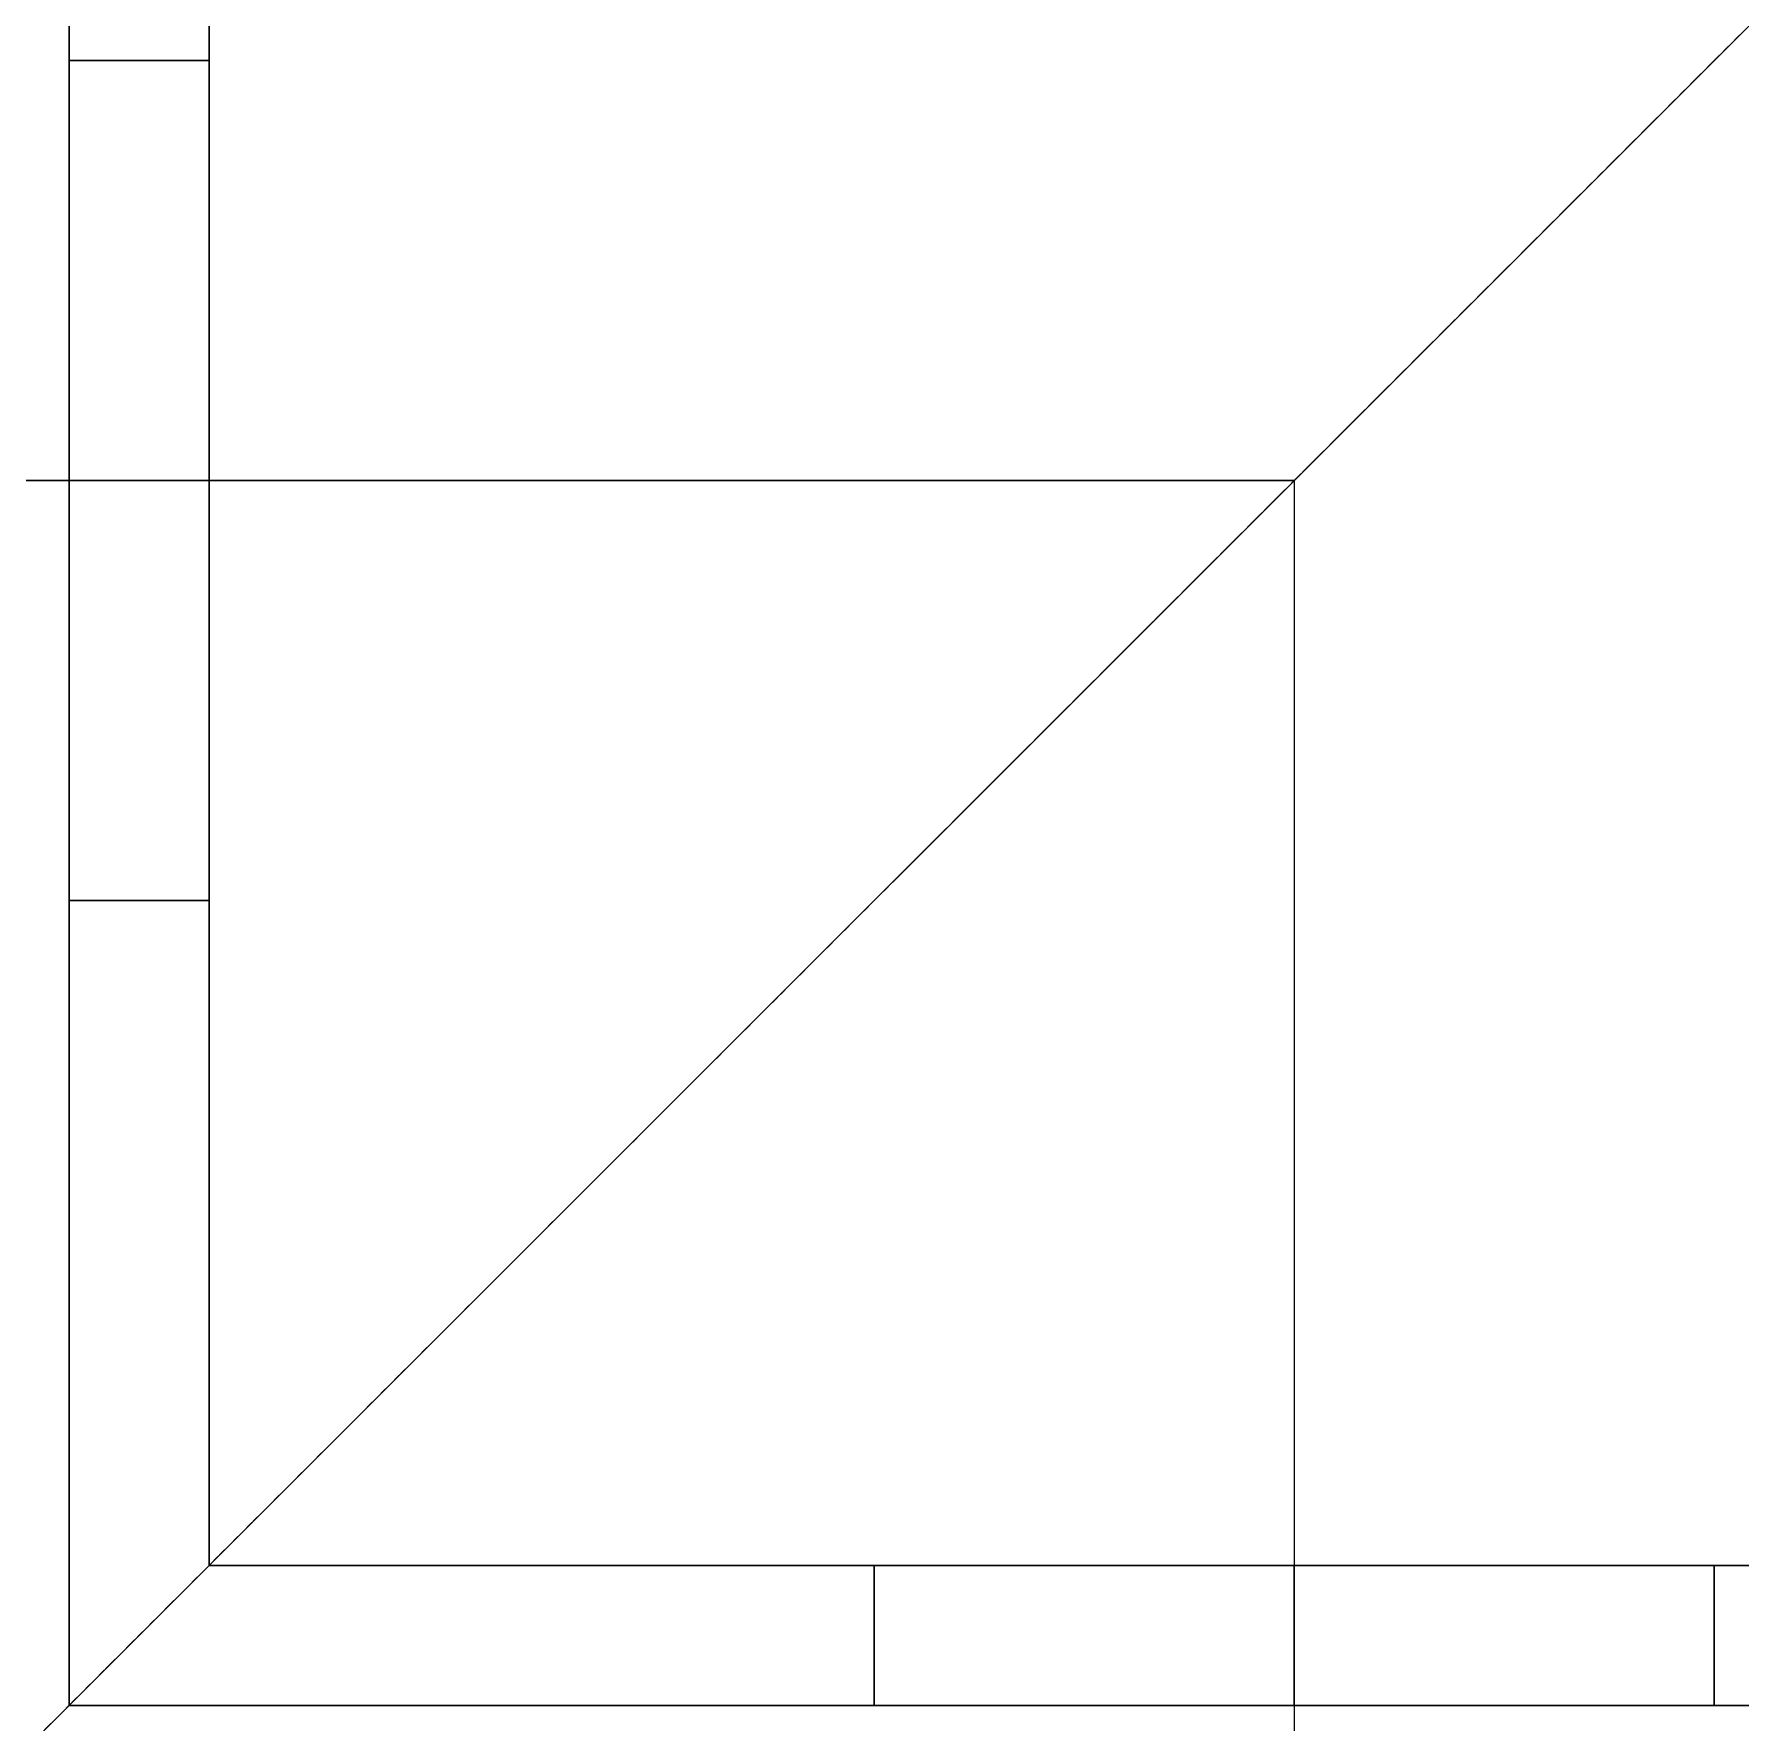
# Model space of a CAD drawing. Header units: millimetres. Extents: x -6529 to 809, y -8611 to 207.
# Drawn here: x 771.03 to 795.41, y -7332.75 to -7308.63 of the extents above; entities that cross this region are included whole.
import ezdxf

# ---------------------------------------------------------------- set-up
doc = ezdxf.new("R2010")
doc.units = ezdxf.units.MM
doc.header["$MEASUREMENT"] = 0
doc.layers.add('staal', color=5, linetype='Continuous', true_color=0x0000ff)

msp = doc.modelspace()

# ---------------------------------------------------------------- linework, layer by layer
at = {"layer": 'staal'}
for p, q in [((809.026, -7295.003, 1952), (769.026, -7335.003, 1952)), ((809.026, -7295.003, 676), (769.026, -7335.003, 676)), ((773.526, -7309.003, 2122.5), (771.526, -7309.003, 2122.5)), ((773.526, -7309.003, 2047.5), (771.526, -7309.003, 2047.5)), ((773.526, -7309.003, 1821.5), (771.526, -7309.003, 1821.5)), ((773.526, -7309.003, 1896.5), (771.526, -7309.003, 1896.5)), ((771.526, -7309.003, 170.5), (773.526, -7309.003, 170.5)), ((771.526, -7309.003, 95.5), (773.526, -7309.003, 95.5)), ((773.526, -7309.003, 545.5), (771.526, -7309.003, 545.5)), ((773.526, -7309.003, 620.5), (771.526, -7309.003, 620.5)), ((773.526, -7309.003, 846.5), (771.526, -7309.003, 846.5)), ((773.526, -7309.003, 771.5), (771.526, -7309.003, 771.5)), ((773.526, -7315.003, 1992), (771.526, -7315.003, 1992)), ((773.526, -7315.003, 2160), (771.526, -7315.003, 2160)), ((773.526, -7315.003, 2128.5), (771.526, -7315.003, 2128.5)), ((773.526, -7315.003, 2116.5), (771.526, -7315.003, 2116.5)), ((773.526, -7315.003, 2053.5), (771.526, -7315.003, 2053.5)), ((773.526, -7315.003, 2041.5), (771.526, -7315.003, 2041.5)), ((773.526, -7315.003, 1952), (771.526, -7315.003, 1952)), ((773.526, -7315.003, 1784), (771.526, -7315.003, 1784)), ((773.526, -7315.003, 1815.5), (771.526, -7315.003, 1815.5)), ((773.526, -7315.003, 1827.5), (771.526, -7315.003, 1827.5)), ((773.526, -7315.003, 1890.5), (771.526, -7315.003, 1890.5)), ((773.526, -7315.003, 1902.5), (771.526, -7315.003, 1902.5)), ((771.526, -7315.003, 40), (773.526, -7315.003, 40)), ((771.526, -7315.003, 208), (773.526, -7315.003, 208)), ((771.526, -7315.003, 176.5), (773.526, -7315.003, 176.5)), ((771.526, -7315.003, 164.5), (773.526, -7315.003, 164.5)), ((771.526, -7315.003, 101.5), (773.526, -7315.003, 101.5)), ((771.526, -7315.003, 89.5), (773.526, -7315.003, 89.5)), ((773.526, -7315.003, 676), (771.526, -7315.003, 676)), ((773.526, -7315.003, 508), (771.526, -7315.003, 508)), ((773.526, -7315.003, 539.5), (771.526, -7315.003, 539.5)), ((773.526, -7315.003, 551.5), (771.526, -7315.003, 551.5)), ((773.526, -7315.003, 614.5), (771.526, -7315.003, 614.5)), ((773.526, -7315.003, 626.5), (771.526, -7315.003, 626.5)), ((773.526, -7315.003, 716), (771.526, -7315.003, 716)), ((773.526, -7315.003, 884), (771.526, -7315.003, 884)), ((773.526, -7315.003, 852.5), (771.526, -7315.003, 852.5)), ((773.526, -7315.003, 840.5), (771.526, -7315.003, 840.5)), ((773.526, -7315.003, 777.5), (771.526, -7315.003, 777.5)), ((773.526, -7315.003, 765.5), (771.526, -7315.003, 765.5)), ((773.526, -7321.003, 2122.5), (771.526, -7321.003, 2122.5)), ((773.526, -7321.003, 2047.5), (771.526, -7321.003, 2047.5)), ((773.526, -7321.003, 1821.5), (771.526, -7321.003, 1821.5)), ((773.526, -7321.003, 1896.5), (771.526, -7321.003, 1896.5)), ((771.526, -7321.003, 170.5), (773.526, -7321.003, 170.5)), ((771.526, -7321.003, 95.5), (773.526, -7321.003, 95.5)), ((773.526, -7321.003, 545.5), (771.526, -7321.003, 545.5)), ((773.526, -7321.003, 620.5), (771.526, -7321.003, 620.5)), ((773.526, -7321.003, 846.5), (771.526, -7321.003, 846.5)), ((773.526, -7321.003, 771.5), (771.526, -7321.003, 771.5)), ((783.026, -7330.503, 2047.5), (783.026, -7332.503, 2047.5)), ((783.026, -7330.503, 2122.5), (783.026, -7332.503, 2122.5)), ((783.026, -7330.503, 1896.5), (783.026, -7332.503, 1896.5)), ((783.026, -7330.503, 1821.5), (783.026, -7332.503, 1821.5)), ((783.026, -7332.503, 170.5), (783.026, -7330.503, 170.5)), ((783.026, -7332.503, 95.5), (783.026, -7330.503, 95.5)), ((783.026, -7330.503, 620.5), (783.026, -7332.503, 620.5)), ((783.026, -7330.503, 545.5), (783.026, -7332.503, 545.5)), ((783.026, -7330.503, 771.5), (783.026, -7332.503, 771.5)), ((783.026, -7330.503, 846.5), (783.026, -7332.503, 846.5)), ((789.026, -7332.503, 1992), (789.026, -7330.503, 1992)), ((789.026, -7332.503, 2160), (789.026, -7330.503, 2160)), ((789.026, -7330.503, 2053.5), (789.026, -7332.503, 2053.5)), ((789.026, -7330.503, 2041.5), (789.026, -7332.503, 2041.5)), ((789.026, -7330.503, 2128.5), (789.026, -7332.503, 2128.5)), ((789.026, -7330.503, 2116.5), (789.026, -7332.503, 2116.5)), ((789.026, -7332.503, 1952), (789.026, -7330.503, 1952)), ((789.026, -7332.503, 1784), (789.026, -7330.503, 1784)), ((789.026, -7330.503, 1890.5), (789.026, -7332.503, 1890.5)), ((789.026, -7330.503, 1902.5), (789.026, -7332.503, 1902.5)), ((789.026, -7330.503, 1815.5), (789.026, -7332.503, 1815.5)), ((789.026, -7330.503, 1827.5), (789.026, -7332.503, 1827.5)), ((789.026, -7332.503, 40), (789.026, -7330.503, 40)), ((789.026, -7332.503, 208), (789.026, -7330.503, 208)), ((789.026, -7332.503, 164.5), (789.026, -7330.503, 164.5)), ((789.026, -7332.503, 176.5), (789.026, -7330.503, 176.5)), ((789.026, -7332.503, 89.5), (789.026, -7330.503, 89.5)), ((789.026, -7332.503, 101.5), (789.026, -7330.503, 101.5)), ((789.026, -7332.503, 676), (789.026, -7330.503, 676)), ((789.026, -7332.503, 508), (789.026, -7330.503, 508)), ((789.026, -7330.503, 614.5), (789.026, -7332.503, 614.5)), ((789.026, -7330.503, 626.5), (789.026, -7332.503, 626.5)), ((789.026, -7330.503, 539.5), (789.026, -7332.503, 539.5)), ((789.026, -7330.503, 551.5), (789.026, -7332.503, 551.5)), ((789.026, -7332.503, 716), (789.026, -7330.503, 716)), ((789.026, -7332.503, 884), (789.026, -7330.503, 884)), ((789.026, -7330.503, 777.5), (789.026, -7332.503, 777.5)), ((789.026, -7330.503, 765.5), (789.026, -7332.503, 765.5)), ((789.026, -7330.503, 852.5), (789.026, -7332.503, 852.5)), ((789.026, -7330.503, 840.5), (789.026, -7332.503, 840.5)), ((795.026, -7330.503, 2047.5), (795.026, -7332.503, 2047.5)), ((795.026, -7330.503, 2122.5), (795.026, -7332.503, 2122.5)), ((795.026, -7330.503, 1896.5), (795.026, -7332.503, 1896.5)), ((795.026, -7330.503, 1821.5), (795.026, -7332.503, 1821.5)), ((795.026, -7332.503, 170.5), (795.026, -7330.503, 170.5)), ((795.026, -7332.503, 95.5), (795.026, -7330.503, 95.5)), ((795.026, -7330.503, 620.5), (795.026, -7332.503, 620.5)), ((795.026, -7330.503, 545.5), (795.026, -7332.503, 545.5)), ((795.026, -7330.503, 771.5), (795.026, -7332.503, 771.5)), ((795.026, -7330.503, 846.5), (795.026, -7332.503, 846.5))]:
    msp.add_line(p, q, dxfattribs=at)
for points in [[(809.026, -7295.003, 1952), (789.026, -7315.003, 1952), (769.026, -7335.003, 1952)], [(769.026, -7335.003, 1992), (789.026, -7315.003, 1992), (809.026, -7295.003, 1992)], [(809.026, -7295.003, 1992), (789.026, -7315.003, 1992), (769.026, -7335.003, 1992)], [(809.026, -7295.003), (789.026, -7315.003), (769.026, -7335.003)], [(769.026, -7335.003, 40), (789.026, -7315.003, 40), (809.026, -7295.003, 40)], [(809.026, -7295.003), (789.026, -7315.003), (769.026, -7335.003)], [(769.026, -7335.003, 40), (789.026, -7315.003, 40), (809.026, -7295.003, 40)], [(809.026, -7295.003, 716), (789.026, -7315.003, 716), (769.026, -7335.003, 716)], [(809.026, -7295.003, 676), (789.026, -7315.003, 676), (769.026, -7335.003, 676)], [(769.026, -7335.003, 716), (789.026, -7315.003, 716), (809.026, -7295.003, 716)], [(807.026, -7297.003, 1990), (789.026, -7315.003, 1990), (771.026, -7333.003, 1990)], [(771.026, -7333.003, 1954), (789.026, -7315.003, 1954), (807.026, -7297.003, 1954)], [(771.026, -7333.003, 1990), (789.026, -7315.003, 1990), (807.026, -7297.003, 1990)], [(807.026, -7297.003, 1954), (789.026, -7315.003, 1954), (771.026, -7333.003, 1954)], [(807.026, -7297.003, 38), (789.026, -7315.003, 38), (771.026, -7333.003, 38)], [(771.026, -7333.003, 2), (789.026, -7315.003, 2), (807.026, -7297.003, 2)], [(807.026, -7297.003, 38), (789.026, -7315.003, 38), (771.026, -7333.003, 38)], [(771.026, -7333.003, 2), (789.026, -7315.003, 2), (807.026, -7297.003, 2)], [(771.026, -7333.003, 714), (789.026, -7315.003, 714), (807.026, -7297.003, 714)], [(807.026, -7297.003, 678), (789.026, -7315.003, 678), (771.026, -7333.003, 678)], [(807.026, -7297.003, 714), (789.026, -7315.003, 714), (771.026, -7333.003, 714)], [(771.026, -7333.003, 678), (789.026, -7315.003, 678), (807.026, -7297.003, 678)], [(771.526, -7332.503, 1992), (771.526, -7315.003, 1992), (771.526, -7297.503, 1992)], [(771.526, -7332.503, 2160), (771.526, -7315.003, 2160), (771.526, -7297.503, 2160)], [(771.526, -7332.503, 2076), (771.526, -7315.003, 2076), (771.526, -7297.503, 2076)], [(771.526, -7332.503, 1952), (771.526, -7315.003, 1952), (771.526, -7297.503, 1952)], [(771.526, -7332.503, 1784), (771.526, -7315.003, 1784), (771.526, -7297.503, 1784)], [(771.526, -7332.503, 1868), (771.526, -7315.003, 1868), (771.526, -7297.503, 1868)], [(771.526, -7297.503, 40), (771.526, -7315.003, 40), (771.526, -7332.503, 40)], [(771.526, -7297.503, 208), (771.526, -7315.003, 208), (771.526, -7332.503, 208)], [(771.526, -7297.503, 124), (771.526, -7315.003, 124), (771.526, -7332.503, 124)], [(771.526, -7332.503, 676), (771.526, -7315.003, 676), (771.526, -7297.503, 676)], [(771.526, -7332.503, 508), (771.526, -7315.003, 508), (771.526, -7297.503, 508)], [(771.526, -7332.503, 592), (771.526, -7315.003, 592), (771.526, -7297.503, 592)], [(771.526, -7332.503, 716), (771.526, -7315.003, 716), (771.526, -7297.503, 716)], [(771.526, -7332.503, 884), (771.526, -7315.003, 884), (771.526, -7297.503, 884)], [(771.526, -7332.503, 800), (771.526, -7315.003, 800), (771.526, -7297.503, 800)], [(773.526, -7299.503, 1992), (773.526, -7315.003, 1992), (773.526, -7330.503, 1992)], [(773.526, -7299.503, 2160), (773.526, -7315.003, 2160), (773.526, -7330.503, 2160)], [(773.526, -7299.503, 2076), (773.526, -7315.003, 2076), (773.526, -7330.503, 2076)], [(773.526, -7299.503, 1952), (773.526, -7315.003, 1952), (773.526, -7330.503, 1952)], [(773.526, -7299.503, 1784), (773.526, -7315.003, 1784), (773.526, -7330.503, 1784)], [(773.526, -7299.503, 1868), (773.526, -7315.003, 1868), (773.526, -7330.503, 1868)], [(773.526, -7330.503, 40), (773.526, -7315.003, 40), (773.526, -7299.503, 40)], [(773.526, -7330.503, 208), (773.526, -7315.003, 208), (773.526, -7299.503, 208)], [(773.526, -7330.503, 124), (773.526, -7315.003, 124), (773.526, -7299.503, 124)], [(773.526, -7299.503, 676), (773.526, -7315.003, 676), (773.526, -7330.503, 676)], [(773.526, -7299.503, 508), (773.526, -7315.003, 508), (773.526, -7330.503, 508)], [(773.526, -7299.503, 592), (773.526, -7315.003, 592), (773.526, -7330.503, 592)], [(773.526, -7299.503, 716), (773.526, -7315.003, 716), (773.526, -7330.503, 716)], [(773.526, -7299.503, 884), (773.526, -7315.003, 884), (773.526, -7330.503, 884)], [(773.526, -7299.503, 800), (773.526, -7315.003, 800), (773.526, -7330.503, 800)], [(789.178, -7314.85, 1992), (789.178, -7314.85, 1991), (789.178, -7314.85, 1990)], [(789.178, -7314.85, 1954), (789.178, -7314.85, 1953), (789.178, -7314.85, 1952)], [(789.178, -7314.85, 716), (789.178, -7314.85, 715), (789.178, -7314.85, 714)], [(789.178, -7314.85, 678), (789.178, -7314.85, 677), (789.178, -7314.85, 676)], [(718.526, -7315.003, 1992), (753.776, -7315.003, 1992), (789.026, -7315.003, 1992)], [(718.526, -7315.003, 1990), (753.776, -7315.003, 1990), (789.026, -7315.003, 1990)], [(718.526, -7315.003, 1954), (753.776, -7315.003, 1954), (789.026, -7315.003, 1954)], [(718.526, -7315.003, 1952), (753.776, -7315.003, 1952), (789.026, -7315.003, 1952)], [(789.026, -7315.003, 40), (753.776, -7315.003, 40), (718.526, -7315.003, 40)], [(789.026, -7315.003, 38), (753.776, -7315.003, 38), (718.526, -7315.003, 38)], [(789.026, -7315.003, 2), (753.776, -7315.003, 2), (718.526, -7315.003, 2)], [(789.026, -7315.003), (753.776, -7315.003), (718.526, -7315.003)], [(718.526, -7315.003, 716), (753.776, -7315.003, 716), (789.026, -7315.003, 716)], [(718.526, -7315.003, 714), (753.776, -7315.003, 714), (789.026, -7315.003, 714)], [(718.526, -7315.003, 678), (753.776, -7315.003, 678), (789.026, -7315.003, 678)], [(718.526, -7315.003, 676), (753.776, -7315.003, 676), (789.026, -7315.003, 676)], [(771.526, -7315.003, 1992), (771.526, -7315.003, 2016.75), (771.526, -7315.003, 2041.5)], [(771.526, -7315.003, 2053.5), (771.526, -7315.003, 2085), (771.526, -7315.003, 2116.5)], [(771.526, -7315.003, 2128.5), (771.526, -7315.003, 2144.25), (771.526, -7315.003, 2160)], [(771.526, -7315.003, 1952), (771.526, -7315.003, 1927.25), (771.526, -7315.003, 1902.5)], [(771.526, -7315.003, 1890.5), (771.526, -7315.003, 1859), (771.526, -7315.003, 1827.5)], [(771.526, -7315.003, 1815.5), (771.526, -7315.003, 1799.75), (771.526, -7315.003, 1784)], [(771.526, -7315.003, 40), (771.526, -7315.003, 64.75), (771.526, -7315.003, 89.5)], [(771.526, -7315.003, 101.5), (771.526, -7315.003, 133), (771.526, -7315.003, 164.5)], [(771.526, -7315.003, 176.5), (771.526, -7315.003, 192.25), (771.526, -7315.003, 208)], [(771.526, -7315.003, 676), (771.526, -7315.003, 651.25), (771.526, -7315.003, 626.5)], [(771.526, -7315.003, 614.5), (771.526, -7315.003, 583), (771.526, -7315.003, 551.5)], [(771.526, -7315.003, 539.5), (771.526, -7315.003, 523.75), (771.526, -7315.003, 508)], [(771.526, -7315.003, 716), (771.526, -7315.003, 740.75), (771.526, -7315.003, 765.5)], [(771.526, -7315.003, 777.5), (771.526, -7315.003, 809), (771.526, -7315.003, 840.5)], [(771.526, -7315.003, 852.5), (771.526, -7315.003, 868.25), (771.526, -7315.003, 884)], [(773.526, -7315.003, 1992), (773.526, -7315.003, 2016.75), (773.526, -7315.003, 2041.5)], [(773.526, -7315.003, 2053.5), (773.526, -7315.003, 2085), (773.526, -7315.003, 2116.5)], [(773.526, -7315.003, 2128.5), (773.526, -7315.003, 2144.25), (773.526, -7315.003, 2160)], [(773.526, -7315.003, 1952), (773.526, -7315.003, 1927.25), (773.526, -7315.003, 1902.5)], [(773.526, -7315.003, 1890.5), (773.526, -7315.003, 1859), (773.526, -7315.003, 1827.5)], [(773.526, -7315.003, 1815.5), (773.526, -7315.003, 1799.75), (773.526, -7315.003, 1784)], [(773.526, -7315.003, 40), (773.526, -7315.003, 64.75), (773.526, -7315.003, 89.5)], [(773.526, -7315.003, 101.5), (773.526, -7315.003, 133), (773.526, -7315.003, 164.5)], [(773.526, -7315.003, 176.5), (773.526, -7315.003, 192.25), (773.526, -7315.003, 208)], [(773.526, -7315.003, 676), (773.526, -7315.003, 651.25), (773.526, -7315.003, 626.5)], [(773.526, -7315.003, 614.5), (773.526, -7315.003, 583), (773.526, -7315.003, 551.5)], [(773.526, -7315.003, 539.5), (773.526, -7315.003, 523.75), (773.526, -7315.003, 508)], [(773.526, -7315.003, 716), (773.526, -7315.003, 740.75), (773.526, -7315.003, 765.5)], [(773.526, -7315.003, 777.5), (773.526, -7315.003, 809), (773.526, -7315.003, 840.5)], [(773.526, -7315.003, 852.5), (773.526, -7315.003, 868.25), (773.526, -7315.003, 884)], [(789.026, -7315.003, 1992), (789.026, -7349.753, 1992), (789.026, -7384.503, 1992)], [(789.026, -7315.003, 1990), (789.026, -7349.753, 1990), (789.026, -7384.503, 1990)], [(789.026, -7315.003, 1954), (789.026, -7349.753, 1954), (789.026, -7384.503, 1954)], [(789.026, -7315.003, 1952), (789.026, -7349.753, 1952), (789.026, -7384.503, 1952)], [(789.026, -7315.003, 1952), (789.026, -7315.003, 1953), (789.026, -7315.003, 1954)], [(789.026, -7315.003, 1990), (789.026, -7315.003, 1991), (789.026, -7315.003, 1992)], [(789.026, -7315.003, 40), (789.026, -7350.253, 40), (789.026, -7385.503, 40)], [(789.026, -7315.003, 38), (789.026, -7350.253, 38), (789.026, -7385.503, 38)], [(789.026, -7315.003, 2), (789.026, -7350.253, 2), (789.026, -7385.503, 2)], [(789.026, -7315.003), (789.026, -7350.253), (789.026, -7385.503)], [(789.026, -7315.003), (789.026, -7315.003, 1), (789.026, -7315.003, 2)], [(789.026, -7315.003, 38), (789.026, -7315.003, 39), (789.026, -7315.003, 40)], [(789.026, -7315.003), (789.026, -7315.003, 1), (789.026, -7315.003, 2)], [(789.026, -7315.003, 38), (789.026, -7315.003, 39), (789.026, -7315.003, 40)], [(789.026, -7315.003, 716), (789.026, -7349.753, 716), (789.026, -7384.503, 716)], [(789.026, -7315.003, 714), (789.026, -7349.753, 714), (789.026, -7384.503, 714)], [(789.026, -7315.003, 678), (789.026, -7349.753, 678), (789.026, -7384.503, 678)], [(789.026, -7315.003, 676), (789.026, -7349.753, 676), (789.026, -7384.503, 676)], [(789.026, -7315.003, 676), (789.026, -7315.003, 677), (789.026, -7315.003, 678)], [(789.026, -7315.003, 714), (789.026, -7315.003, 715), (789.026, -7315.003, 716)], [(773.526, -7330.503, 1992), (773.526, -7330.503, 2076), (773.526, -7330.503, 2160)], [(773.526, -7330.503, 1992), (789.026, -7330.503, 1992), (804.526, -7330.503, 1992)], [(773.526, -7330.503, 2160), (789.026, -7330.503, 2160), (804.526, -7330.503, 2160)], [(773.526, -7330.503, 2076), (789.026, -7330.503, 2076), (804.526, -7330.503, 2076)], [(773.526, -7330.503, 1952), (773.526, -7330.503, 1868), (773.526, -7330.503, 1784)], [(773.526, -7330.503, 1952), (789.026, -7330.503, 1952), (804.526, -7330.503, 1952)], [(773.526, -7330.503, 1784), (789.026, -7330.503, 1784), (804.526, -7330.503, 1784)], [(773.526, -7330.503, 1868), (789.026, -7330.503, 1868), (804.526, -7330.503, 1868)], [(773.526, -7330.503, 40), (773.526, -7330.503, 124), (773.526, -7330.503, 208)], [(804.526, -7330.503, 40), (789.026, -7330.503, 40), (773.526, -7330.503, 40)], [(804.526, -7330.503, 208), (789.026, -7330.503, 208), (773.526, -7330.503, 208)], [(804.526, -7330.503, 124), (789.026, -7330.503, 124), (773.526, -7330.503, 124)], [(773.526, -7330.503, 676), (773.526, -7330.503, 592), (773.526, -7330.503, 508)], [(773.526, -7330.503, 676), (789.026, -7330.503, 676), (804.526, -7330.503, 676)], [(773.526, -7330.503, 508), (789.026, -7330.503, 508), (804.526, -7330.503, 508)], [(773.526, -7330.503, 592), (789.026, -7330.503, 592), (804.526, -7330.503, 592)], [(773.526, -7330.503, 716), (773.526, -7330.503, 800), (773.526, -7330.503, 884)], [(773.526, -7330.503, 716), (789.026, -7330.503, 716), (804.526, -7330.503, 716)], [(773.526, -7330.503, 884), (789.026, -7330.503, 884), (804.526, -7330.503, 884)], [(773.526, -7330.503, 800), (789.026, -7330.503, 800), (804.526, -7330.503, 800)], [(789.026, -7330.503, 1992), (789.026, -7330.503, 2016.75), (789.026, -7330.503, 2041.5)], [(789.026, -7330.503, 2053.5), (789.026, -7330.503, 2085), (789.026, -7330.503, 2116.5)], [(789.026, -7330.503, 2128.5), (789.026, -7330.503, 2144.25), (789.026, -7330.503, 2160)], [(789.026, -7330.503, 1952), (789.026, -7330.503, 1927.25), (789.026, -7330.503, 1902.5)], [(789.026, -7330.503, 1890.5), (789.026, -7330.503, 1859), (789.026, -7330.503, 1827.5)], [(789.026, -7330.503, 1815.5), (789.026, -7330.503, 1799.75), (789.026, -7330.503, 1784)], [(789.026, -7330.503, 40), (789.026, -7330.503, 64.75), (789.026, -7330.503, 89.5)], [(789.026, -7330.503, 101.5), (789.026, -7330.503, 133), (789.026, -7330.503, 164.5)], [(789.026, -7330.503, 176.5), (789.026, -7330.503, 192.25), (789.026, -7330.503, 208)], [(789.026, -7330.503, 676), (789.026, -7330.503, 651.25), (789.026, -7330.503, 626.5)], [(789.026, -7330.503, 614.5), (789.026, -7330.503, 583), (789.026, -7330.503, 551.5)], [(789.026, -7330.503, 539.5), (789.026, -7330.503, 523.75), (789.026, -7330.503, 508)], [(789.026, -7330.503, 716), (789.026, -7330.503, 740.75), (789.026, -7330.503, 765.5)], [(789.026, -7330.503, 777.5), (789.026, -7330.503, 809), (789.026, -7330.503, 840.5)], [(789.026, -7330.503, 852.5), (789.026, -7330.503, 868.25), (789.026, -7330.503, 884)], [(806.526, -7332.503, 1992), (789.026, -7332.503, 1992), (771.526, -7332.503, 1992)], [(771.526, -7332.503, 1992), (771.526, -7332.503, 2076), (771.526, -7332.503, 2160)], [(806.526, -7332.503, 2160), (789.026, -7332.503, 2160), (771.526, -7332.503, 2160)], [(806.526, -7332.503, 2076), (789.026, -7332.503, 2076), (771.526, -7332.503, 2076)], [(806.526, -7332.503, 1952), (789.026, -7332.503, 1952), (771.526, -7332.503, 1952)], [(771.526, -7332.503, 1952), (771.526, -7332.503, 1868), (771.526, -7332.503, 1784)], [(806.526, -7332.503, 1784), (789.026, -7332.503, 1784), (771.526, -7332.503, 1784)], [(806.526, -7332.503, 1868), (789.026, -7332.503, 1868), (771.526, -7332.503, 1868)], [(771.526, -7332.503, 40), (789.026, -7332.503, 40), (806.526, -7332.503, 40)], [(771.526, -7332.503, 208), (789.026, -7332.503, 208), (806.526, -7332.503, 208)], [(771.526, -7332.503, 40), (771.526, -7332.503, 124), (771.526, -7332.503, 208)], [(771.526, -7332.503, 124), (789.026, -7332.503, 124), (806.526, -7332.503, 124)], [(806.526, -7332.503, 676), (789.026, -7332.503, 676), (771.526, -7332.503, 676)], [(771.526, -7332.503, 676), (771.526, -7332.503, 592), (771.526, -7332.503, 508)], [(806.526, -7332.503, 508), (789.026, -7332.503, 508), (771.526, -7332.503, 508)], [(806.526, -7332.503, 592), (789.026, -7332.503, 592), (771.526, -7332.503, 592)], [(806.526, -7332.503, 716), (789.026, -7332.503, 716), (771.526, -7332.503, 716)], [(771.526, -7332.503, 716), (771.526, -7332.503, 800), (771.526, -7332.503, 884)], [(806.526, -7332.503, 884), (789.026, -7332.503, 884), (771.526, -7332.503, 884)], [(806.526, -7332.503, 800), (789.026, -7332.503, 800), (771.526, -7332.503, 800)], [(789.026, -7332.503, 1992), (789.026, -7332.503, 2016.75), (789.026, -7332.503, 2041.5)], [(789.026, -7332.503, 2053.5), (789.026, -7332.503, 2085), (789.026, -7332.503, 2116.5)], [(789.026, -7332.503, 2128.5), (789.026, -7332.503, 2144.25), (789.026, -7332.503, 2160)], [(789.026, -7332.503, 1952), (789.026, -7332.503, 1927.25), (789.026, -7332.503, 1902.5)], [(789.026, -7332.503, 1890.5), (789.026, -7332.503, 1859), (789.026, -7332.503, 1827.5)], [(789.026, -7332.503, 1815.5), (789.026, -7332.503, 1799.75), (789.026, -7332.503, 1784)], [(789.026, -7332.503, 40), (789.026, -7332.503, 64.75), (789.026, -7332.503, 89.5)], [(789.026, -7332.503, 101.5), (789.026, -7332.503, 133), (789.026, -7332.503, 164.5)], [(789.026, -7332.503, 176.5), (789.026, -7332.503, 192.25), (789.026, -7332.503, 208)], [(789.026, -7332.503, 676), (789.026, -7332.503, 651.25), (789.026, -7332.503, 626.5)], [(789.026, -7332.503, 614.5), (789.026, -7332.503, 583), (789.026, -7332.503, 551.5)], [(789.026, -7332.503, 539.5), (789.026, -7332.503, 523.75), (789.026, -7332.503, 508)], [(789.026, -7332.503, 716), (789.026, -7332.503, 740.75), (789.026, -7332.503, 765.5)], [(789.026, -7332.503, 777.5), (789.026, -7332.503, 809), (789.026, -7332.503, 840.5)], [(789.026, -7332.503, 852.5), (789.026, -7332.503, 868.25), (789.026, -7332.503, 884)]]:
    msp.add_open_spline(points, degree=2, dxfattribs=at)
for points, weights, knots in [([(771.526, -7309.003, 2122.5), (771.526, -7309.003, 2116.5), (771.526, -7315.003, 2116.5), (771.526, -7321.003, 2116.5), (771.526, -7321.003, 2122.5), (771.526, -7321.003, 2128.5), (771.526, -7315.003, 2128.5), (771.526, -7309.003, 2128.5), (771.526, -7309.003, 2122.5)], [1, 0.707106781187, 1, 0.707106781187, 1, 0.707106781187, 1, 0.707106781187, 1], [-31.415927, -31.415927, -31.415927, -23.561945, -23.561945, -15.707963, -15.707963, -7.853982, -7.853982, 0, 0, 0]), ([(771.526, -7309.003, 2047.5), (771.526, -7309.003, 2041.5), (771.526, -7315.003, 2041.5), (771.526, -7321.003, 2041.5), (771.526, -7321.003, 2047.5), (771.526, -7321.003, 2053.5), (771.526, -7315.003, 2053.5), (771.526, -7309.003, 2053.5), (771.526, -7309.003, 2047.5)], [1, 0.707106781187, 1, 0.707106781187, 1, 0.707106781187, 1, 0.707106781187, 1], [-31.415927, -31.415927, -31.415927, -23.561945, -23.561945, -15.707963, -15.707963, -7.853982, -7.853982, 0, 0, 0]), ([(771.526, -7309.003, 1821.5), (771.526, -7309.003, 1827.5), (771.526, -7315.003, 1827.5), (771.526, -7321.003, 1827.5), (771.526, -7321.003, 1821.5), (771.526, -7321.003, 1815.5), (771.526, -7315.003, 1815.5), (771.526, -7309.003, 1815.5), (771.526, -7309.003, 1821.5)], [1, 0.707106781187, 1, 0.707106781187, 1, 0.707106781187, 1, 0.707106781187, 1], [-31.415927, -31.415927, -31.415927, -23.561945, -23.561945, -15.707963, -15.707963, -7.853982, -7.853982, 0, 0, 0]), ([(771.526, -7309.003, 1896.5), (771.526, -7309.003, 1902.5), (771.526, -7315.003, 1902.5), (771.526, -7321.003, 1902.5), (771.526, -7321.003, 1896.5), (771.526, -7321.003, 1890.5), (771.526, -7315.003, 1890.5), (771.526, -7309.003, 1890.5), (771.526, -7309.003, 1896.5)], [1, 0.707106781187, 1, 0.707106781187, 1, 0.707106781187, 1, 0.707106781187, 1], [-31.415927, -31.415927, -31.415927, -23.561945, -23.561945, -15.707963, -15.707963, -7.853982, -7.853982, 0, 0, 0]), ([(771.526, -7309.003, 170.5), (771.526, -7309.003, 176.5), (771.526, -7315.003, 176.5), (771.526, -7321.003, 176.5), (771.526, -7321.003, 170.5), (771.526, -7321.003, 164.5), (771.526, -7315.003, 164.5), (771.526, -7309.003, 164.5), (771.526, -7309.003, 170.5)], [1, 0.707106781187, 1, 0.707106781187, 1, 0.707106781187, 1, 0.707106851018, 0.999999860338], [0, 0, 0, 7.853982, 7.853982, 15.707964, 15.707964, 23.561946, 23.561946, 31.415927, 31.415927, 31.415927]), ([(771.526, -7309.003, 95.5), (771.526, -7309.003, 101.5), (771.526, -7315.003, 101.5), (771.526, -7321.003, 101.5), (771.526, -7321.003, 95.5), (771.526, -7321.003, 89.5), (771.526, -7315.003, 89.5), (771.526, -7309.003, 89.5), (771.526, -7309.003, 95.5)], [1, 0.707106781187, 1, 0.707106781187, 1, 0.707106781187, 1, 0.707106781187, 1], [0, 0, 0, 7.853982, 7.853982, 15.707963, 15.707963, 23.561945, 23.561945, 31.415927, 31.415927, 31.415927]), ([(771.526, -7309.003, 545.5), (771.526, -7309.003, 551.5), (771.526, -7315.003, 551.5), (771.526, -7321.003, 551.5), (771.526, -7321.003, 545.5), (771.526, -7321.003, 539.5), (771.526, -7315.003, 539.5), (771.526, -7309.003, 539.5), (771.526, -7309.003, 545.5)], [1, 0.707106781187, 1, 0.707106781187, 1, 0.707106781187, 1, 0.707106781187, 1], [-31.415927, -31.415927, -31.415927, -23.561945, -23.561945, -15.707963, -15.707963, -7.853982, -7.853982, 0, 0, 0]), ([(771.526, -7309.003, 620.5), (771.526, -7309.003, 626.5), (771.526, -7315.003, 626.5), (771.526, -7321.003, 626.5), (771.526, -7321.003, 620.5), (771.526, -7321.003, 614.5), (771.526, -7315.003, 614.5), (771.526, -7309.003, 614.5), (771.526, -7309.003, 620.5)], [1, 0.707106781187, 1, 0.707106781187, 1, 0.707106781187, 1, 0.707106781187, 1], [-31.415927, -31.415927, -31.415927, -23.561945, -23.561945, -15.707963, -15.707963, -7.853982, -7.853982, 0, 0, 0]), ([(771.526, -7309.003, 846.5), (771.526, -7309.003, 840.5), (771.526, -7315.003, 840.5), (771.526, -7321.003, 840.5), (771.526, -7321.003, 846.5), (771.526, -7321.003, 852.5), (771.526, -7315.003, 852.5), (771.526, -7309.003, 852.5), (771.526, -7309.003, 846.5)], [1, 0.707106781187, 1, 0.707106781187, 1, 0.707106781187, 1, 0.707106781187, 1], [-31.415927, -31.415927, -31.415927, -23.561945, -23.561945, -15.707963, -15.707963, -7.853982, -7.853982, 0, 0, 0]), ([(771.526, -7309.003, 771.5), (771.526, -7309.003, 765.5), (771.526, -7315.003, 765.5), (771.526, -7321.003, 765.5), (771.526, -7321.003, 771.5), (771.526, -7321.003, 777.5), (771.526, -7315.003, 777.5), (771.526, -7309.003, 777.5), (771.526, -7309.003, 771.5)], [1, 0.707106781187, 1, 0.707106781187, 1, 0.707106781187, 1, 0.707106781187, 1], [-31.415927, -31.415927, -31.415927, -23.561945, -23.561945, -15.707963, -15.707963, -7.853982, -7.853982, 0, 0, 0]), ([(773.526, -7309.003, 2122.5), (773.526, -7309.003, 2128.5), (773.526, -7315.003, 2128.5), (773.526, -7321.003, 2128.5), (773.526, -7321.003, 2122.5), (773.526, -7321.003, 2116.5), (773.526, -7315.003, 2116.5), (773.526, -7309.003, 2116.5), (773.526, -7309.003, 2122.5)], [1, 0.707106781187, 1, 0.707106781187, 1, 0.707106781187, 1, 0.707106781187, 1], [0, 0, 0, 7.853982, 7.853982, 15.707963, 15.707963, 23.561945, 23.561945, 31.415927, 31.415927, 31.415927]), ([(773.526, -7309.003, 2047.5), (773.526, -7309.003, 2053.5), (773.526, -7315.003, 2053.5), (773.526, -7321.003, 2053.5), (773.526, -7321.003, 2047.5), (773.526, -7321.003, 2041.5), (773.526, -7315.003, 2041.5), (773.526, -7309.003, 2041.5), (773.526, -7309.003, 2047.5)], [1, 0.707106781187, 1, 0.707106781187, 1, 0.707106781187, 1, 0.707106781187, 1], [0, 0, 0, 7.853982, 7.853982, 15.707963, 15.707963, 23.561945, 23.561945, 31.415927, 31.415927, 31.415927]), ([(773.526, -7309.003, 1821.5), (773.526, -7309.003, 1815.5), (773.526, -7315.003, 1815.5), (773.526, -7321.003, 1815.5), (773.526, -7321.003, 1821.5), (773.526, -7321.003, 1827.5), (773.526, -7315.003, 1827.5), (773.526, -7309.003, 1827.5), (773.526, -7309.003, 1821.5)], [1, 0.707106781187, 1, 0.707106781187, 1, 0.707106781187, 1, 0.707106781187, 1], [0, 0, 0, 7.853982, 7.853982, 15.707963, 15.707963, 23.561945, 23.561945, 31.415927, 31.415927, 31.415927]), ([(773.526, -7309.003, 1896.5), (773.526, -7309.003, 1890.5), (773.526, -7315.003, 1890.5), (773.526, -7321.003, 1890.5), (773.526, -7321.003, 1896.5), (773.526, -7321.003, 1902.5), (773.526, -7315.003, 1902.5), (773.526, -7309.003, 1902.5), (773.526, -7309.003, 1896.5)], [1, 0.707106781187, 1, 0.707106781187, 1, 0.707106781187, 1, 0.707106781187, 1], [0, 0, 0, 7.853982, 7.853982, 15.707963, 15.707963, 23.561945, 23.561945, 31.415927, 31.415927, 31.415927]), ([(773.526, -7309.003, 170.5), (773.526, -7309.003, 164.5), (773.526, -7315.003, 164.5), (773.526, -7321.003, 164.5), (773.526, -7321.003, 170.5), (773.526, -7321.003, 176.5), (773.526, -7315.003, 176.5), (773.526, -7309.003, 176.5), (773.526, -7309.003, 170.5)], [1, 0.707106781187, 1, 0.707106781187, 1, 0.707106781187, 1, 0.707106781187, 1], [-31.415927, -31.415927, -31.415927, -23.561945, -23.561945, -15.707963, -15.707963, -7.853982, -7.853982, 0, 0, 0]), ([(773.526, -7309.003, 95.5), (773.526, -7309.003, 89.5), (773.526, -7315.003, 89.5), (773.526, -7321.003, 89.5), (773.526, -7321.003, 95.5), (773.526, -7321.003, 101.5), (773.526, -7315.003, 101.5), (773.526, -7309.003, 101.5), (773.526, -7309.003, 95.5)], [1, 0.707106781187, 1, 0.707106781187, 1, 0.707106781187, 1, 0.707106781187, 1], [-31.415927, -31.415927, -31.415927, -23.561945, -23.561945, -15.707963, -15.707963, -7.853982, -7.853982, 0, 0, 0]), ([(773.526, -7309.003, 545.5), (773.526, -7309.003, 539.5), (773.526, -7315.003, 539.5), (773.526, -7321.003, 539.5), (773.526, -7321.003, 545.5), (773.526, -7321.003, 551.5), (773.526, -7315.003, 551.5), (773.526, -7309.003, 551.5), (773.526, -7309.003, 545.5)], [1, 0.707106781187, 1, 0.707106781187, 1, 0.707106781187, 1, 0.707106781187, 1], [0, 0, 0, 7.853982, 7.853982, 15.707963, 15.707963, 23.561945, 23.561945, 31.415927, 31.415927, 31.415927]), ([(773.526, -7309.003, 620.5), (773.526, -7309.003, 614.5), (773.526, -7315.003, 614.5), (773.526, -7321.003, 614.5), (773.526, -7321.003, 620.5), (773.526, -7321.003, 626.5), (773.526, -7315.003, 626.5), (773.526, -7309.003, 626.5), (773.526, -7309.003, 620.5)], [1, 0.707106781187, 1, 0.707106781187, 1, 0.707106781187, 1, 0.707106781187, 1], [0, 0, 0, 7.853982, 7.853982, 15.707963, 15.707963, 23.561945, 23.561945, 31.415927, 31.415927, 31.415927]), ([(773.526, -7309.003, 846.5), (773.526, -7309.003, 852.5), (773.526, -7315.003, 852.5), (773.526, -7321.003, 852.5), (773.526, -7321.003, 846.5), (773.526, -7321.003, 840.5), (773.526, -7315.003, 840.5), (773.526, -7309.003, 840.5), (773.526, -7309.003, 846.5)], [1, 0.707106781187, 1, 0.707106781187, 1, 0.707106781187, 1, 0.707106781187, 1], [0, 0, 0, 7.853982, 7.853982, 15.707963, 15.707963, 23.561945, 23.561945, 31.415927, 31.415927, 31.415927]), ([(773.526, -7309.003, 771.5), (773.526, -7309.003, 777.5), (773.526, -7315.003, 777.5), (773.526, -7321.003, 777.5), (773.526, -7321.003, 771.5), (773.526, -7321.003, 765.5), (773.526, -7315.003, 765.5), (773.526, -7309.003, 765.5), (773.526, -7309.003, 771.5)], [1, 0.707106781187, 1, 0.707106781187, 1, 0.707106781187, 1, 0.707106781187, 1], [0, 0, 0, 7.853982, 7.853982, 15.707963, 15.707963, 23.561945, 23.561945, 31.415927, 31.415927, 31.415927]), ([(783.026, -7330.503, 2047.5), (783.026, -7330.503, 2053.5), (789.026, -7330.503, 2053.5), (795.026, -7330.503, 2053.5), (795.026, -7330.503, 2047.5), (795.026, -7330.503, 2041.5), (789.026, -7330.503, 2041.5), (783.026, -7330.503, 2041.5), (783.026, -7330.503, 2047.5)], [1, 0.707106781187, 1, 0.707106781187, 1, 0.707106781187, 1, 0.707106781187, 1], [0, 0, 0, 7.853982, 7.853982, 15.707963, 15.707963, 23.561945, 23.561945, 31.415927, 31.415927, 31.415927]), ([(783.026, -7330.503, 2122.5), (783.026, -7330.503, 2128.5), (789.026, -7330.503, 2128.5), (795.026, -7330.503, 2128.5), (795.026, -7330.503, 2122.5), (795.026, -7330.503, 2116.5), (789.026, -7330.503, 2116.5), (783.026, -7330.503, 2116.5), (783.026, -7330.503, 2122.5)], [1, 0.707106781187, 1, 0.707106781187, 1, 0.707106781187, 1, 0.707106781187, 1], [0, 0, 0, 7.853982, 7.853982, 15.707963, 15.707963, 23.561945, 23.561945, 31.415927, 31.415927, 31.415927]), ([(783.026, -7330.503, 1896.5), (783.026, -7330.503, 1890.5), (789.026, -7330.503, 1890.5), (795.026, -7330.503, 1890.5), (795.026, -7330.503, 1896.5), (795.026, -7330.503, 1902.5), (789.026, -7330.503, 1902.5), (783.026, -7330.503, 1902.5), (783.026, -7330.503, 1896.5)], [1, 0.707106781187, 1, 0.707106781187, 1, 0.707106781187, 1, 0.707106781187, 1], [0, 0, 0, 7.853982, 7.853982, 15.707963, 15.707963, 23.561945, 23.561945, 31.415927, 31.415927, 31.415927]), ([(783.026, -7330.503, 1821.5), (783.026, -7330.503, 1815.5), (789.026, -7330.503, 1815.5), (795.026, -7330.503, 1815.5), (795.026, -7330.503, 1821.5), (795.026, -7330.503, 1827.5), (789.026, -7330.503, 1827.5), (783.026, -7330.503, 1827.5), (783.026, -7330.503, 1821.5)], [1, 0.707106781187, 1, 0.707106781187, 1, 0.707106781187, 1, 0.707106781187, 1], [0, 0, 0, 7.853982, 7.853982, 15.707963, 15.707963, 23.561945, 23.561945, 31.415927, 31.415927, 31.415927]), ([(795.026, -7330.503, 170.5), (795.026, -7330.503, 176.5), (789.026, -7330.503, 176.5), (783.026, -7330.503, 176.5), (783.026, -7330.503, 170.5), (783.026, -7330.503, 164.5), (789.026, -7330.503, 164.5), (795.026, -7330.503, 164.5), (795.026, -7330.503, 170.5)], [1, 0.707106781187, 1, 0.707106781187, 1, 0.707106781187, 1, 0.707106781187, 1], [0, 0, 0, 7.853982, 7.853982, 15.707963, 15.707963, 23.561945, 23.561945, 31.415927, 31.415927, 31.415927]), ([(795.026, -7330.503, 95.5), (795.026, -7330.503, 101.5), (789.026, -7330.503, 101.5), (783.026, -7330.503, 101.5), (783.026, -7330.503, 95.5), (783.026, -7330.503, 89.5), (789.026, -7330.503, 89.5), (795.026, -7330.503, 89.5), (795.026, -7330.503, 95.5)], [1, 0.707106781187, 1, 0.707106781187, 1, 0.707106781187, 1, 0.707106781187, 1], [0, 0, 0, 7.853982, 7.853982, 15.707963, 15.707963, 23.561945, 23.561945, 31.415927, 31.415927, 31.415927]), ([(783.026, -7330.503, 620.5), (783.026, -7330.503, 614.5), (789.026, -7330.503, 614.5), (795.026, -7330.503, 614.5), (795.026, -7330.503, 620.5), (795.026, -7330.503, 626.5), (789.026, -7330.503, 626.5), (783.026, -7330.503, 626.5), (783.026, -7330.503, 620.5)], [1, 0.707106781187, 1, 0.707106781187, 1, 0.707106781187, 1, 0.707106781187, 1], [0, 0, 0, 7.853982, 7.853982, 15.707963, 15.707963, 23.561945, 23.561945, 31.415927, 31.415927, 31.415927]), ([(783.026, -7330.503, 545.5), (783.026, -7330.503, 539.5), (789.026, -7330.503, 539.5), (795.026, -7330.503, 539.5), (795.026, -7330.503, 545.5), (795.026, -7330.503, 551.5), (789.026, -7330.503, 551.5), (783.026, -7330.503, 551.5), (783.026, -7330.503, 545.5)], [1, 0.707106781187, 1, 0.707106781187, 1, 0.707106781187, 1, 0.707106781187, 1], [0, 0, 0, 7.853982, 7.853982, 15.707963, 15.707963, 23.561945, 23.561945, 31.415927, 31.415927, 31.415927]), ([(783.026, -7330.503, 771.5), (783.026, -7330.503, 777.5), (789.026, -7330.503, 777.5), (795.026, -7330.503, 777.5), (795.026, -7330.503, 771.5), (795.026, -7330.503, 765.5), (789.026, -7330.503, 765.5), (783.026, -7330.503, 765.5), (783.026, -7330.503, 771.5)], [1, 0.707106781187, 1, 0.707106781187, 1, 0.707106781187, 1, 0.707106781187, 1], [0, 0, 0, 7.853982, 7.853982, 15.707963, 15.707963, 23.561945, 23.561945, 31.415927, 31.415927, 31.415927]), ([(783.026, -7330.503, 846.5), (783.026, -7330.503, 852.5), (789.026, -7330.503, 852.5), (795.026, -7330.503, 852.5), (795.026, -7330.503, 846.5), (795.026, -7330.503, 840.5), (789.026, -7330.503, 840.5), (783.026, -7330.503, 840.5), (783.026, -7330.503, 846.5)], [1, 0.707106781187, 1, 0.707106781187, 1, 0.707106781187, 1, 0.707106781187, 1], [0, 0, 0, 7.853982, 7.853982, 15.707963, 15.707963, 23.561945, 23.561945, 31.415927, 31.415927, 31.415927]), ([(783.026, -7332.503, 2047.5), (783.026, -7332.503, 2041.5), (789.026, -7332.503, 2041.5), (795.026, -7332.503, 2041.5), (795.026, -7332.503, 2047.5), (795.026, -7332.503, 2053.5), (789.026, -7332.503, 2053.5), (783.026, -7332.503, 2053.5), (783.026, -7332.503, 2047.5)], [1, 0.707106781187, 1, 0.707106781187, 1, 0.707106781187, 1, 0.707106781187, 1], [-31.415927, -31.415927, -31.415927, -23.561945, -23.561945, -15.707963, -15.707963, -7.853982, -7.853982, 0, 0, 0]), ([(783.026, -7332.503, 2122.5), (783.026, -7332.503, 2116.5), (789.026, -7332.503, 2116.5), (795.026, -7332.503, 2116.5), (795.026, -7332.503, 2122.5), (795.026, -7332.503, 2128.5), (789.026, -7332.503, 2128.5), (783.026, -7332.503, 2128.5), (783.026, -7332.503, 2122.5)], [1, 0.707106781187, 1, 0.707106781187, 1, 0.707106781187, 1, 0.707106781187, 1], [-31.415927, -31.415927, -31.415927, -23.561945, -23.561945, -15.707963, -15.707963, -7.853982, -7.853982, 0, 0, 0]), ([(783.026, -7332.503, 1896.5), (783.026, -7332.503, 1902.5), (789.026, -7332.503, 1902.5), (795.026, -7332.503, 1902.5), (795.026, -7332.503, 1896.5), (795.026, -7332.503, 1890.5), (789.026, -7332.503, 1890.5), (783.026, -7332.503, 1890.5), (783.026, -7332.503, 1896.5)], [1, 0.707106781187, 1, 0.707106781187, 1, 0.707106781187, 1, 0.707106781187, 1], [-31.415927, -31.415927, -31.415927, -23.561945, -23.561945, -15.707963, -15.707963, -7.853982, -7.853982, 0, 0, 0]), ([(783.026, -7332.503, 1821.5), (783.026, -7332.503, 1827.5), (789.026, -7332.503, 1827.5), (795.026, -7332.503, 1827.5), (795.026, -7332.503, 1821.5), (795.026, -7332.503, 1815.5), (789.026, -7332.503, 1815.5), (783.026, -7332.503, 1815.5), (783.026, -7332.503, 1821.5)], [1, 0.707106781187, 1, 0.707106781187, 1, 0.707106781187, 1, 0.707106781187, 1], [-31.415927, -31.415927, -31.415927, -23.561945, -23.561945, -15.707963, -15.707963, -7.853982, -7.853982, 0, 0, 0]), ([(795.026, -7332.503, 170.5), (795.026, -7332.503, 164.5), (789.026, -7332.503, 164.5), (783.026, -7332.503, 164.5), (783.026, -7332.503, 170.5), (783.026, -7332.503, 176.5), (789.026, -7332.503, 176.5), (795.026, -7332.503, 176.5), (795.026, -7332.503, 170.5)], [1, 0.707106781187, 1, 0.707106781187, 1, 0.707106781187, 1, 0.707106781187, 1], [-31.415927, -31.415927, -31.415927, -23.561945, -23.561945, -15.707963, -15.707963, -7.853982, -7.853982, 0, 0, 0]), ([(795.026, -7332.503, 95.5), (795.026, -7332.503, 89.5), (789.026, -7332.503, 89.5), (783.026, -7332.503, 89.5), (783.026, -7332.503, 95.5), (783.026, -7332.503, 101.5), (789.026, -7332.503, 101.5), (795.026, -7332.503, 101.5), (795.026, -7332.503, 95.5)], [1, 0.707106781187, 1, 0.707106781187, 1, 0.707106781187, 1, 0.707106781187, 1], [-31.415927, -31.415927, -31.415927, -23.561945, -23.561945, -15.707963, -15.707963, -7.853982, -7.853982, 0, 0, 0]), ([(783.026, -7332.503, 620.5), (783.026, -7332.503, 626.5), (789.026, -7332.503, 626.5), (795.026, -7332.503, 626.5), (795.026, -7332.503, 620.5), (795.026, -7332.503, 614.5), (789.026, -7332.503, 614.5), (783.026, -7332.503, 614.5), (783.026, -7332.503, 620.5)], [1, 0.707106781187, 1, 0.707106781187, 1, 0.707106781187, 1, 0.707106781187, 1], [-31.415927, -31.415927, -31.415927, -23.561945, -23.561945, -15.707963, -15.707963, -7.853982, -7.853982, 0, 0, 0]), ([(783.026, -7332.503, 545.5), (783.026, -7332.503, 551.5), (789.026, -7332.503, 551.5), (795.026, -7332.503, 551.5), (795.026, -7332.503, 545.5), (795.026, -7332.503, 539.5), (789.026, -7332.503, 539.5), (783.026, -7332.503, 539.5), (783.026, -7332.503, 545.5)], [1, 0.707106781187, 1, 0.707106781187, 1, 0.707106781187, 1, 0.707106781187, 1], [-31.415927, -31.415927, -31.415927, -23.561945, -23.561945, -15.707963, -15.707963, -7.853982, -7.853982, 0, 0, 0]), ([(783.026, -7332.503, 771.5), (783.026, -7332.503, 765.5), (789.026, -7332.503, 765.5), (795.026, -7332.503, 765.5), (795.026, -7332.503, 771.5), (795.026, -7332.503, 777.5), (789.026, -7332.503, 777.5), (783.026, -7332.503, 777.5), (783.026, -7332.503, 771.5)], [1, 0.707106781187, 1, 0.707106781187, 1, 0.707106781187, 1, 0.707106781187, 1], [-31.415927, -31.415927, -31.415927, -23.561945, -23.561945, -15.707963, -15.707963, -7.853982, -7.853982, 0, 0, 0]), ([(783.026, -7332.503, 846.5), (783.026, -7332.503, 840.5), (789.026, -7332.503, 840.5), (795.026, -7332.503, 840.5), (795.026, -7332.503, 846.5), (795.026, -7332.503, 852.5), (789.026, -7332.503, 852.5), (783.026, -7332.503, 852.5), (783.026, -7332.503, 846.5)], [1, 0.707106781187, 1, 0.707106781187, 1, 0.707106781187, 1, 0.707106781187, 1], [-31.415927, -31.415927, -31.415927, -23.561945, -23.561945, -15.707963, -15.707963, -7.853982, -7.853982, 0, 0, 0])]:
    msp.add_rational_spline(points, weights, degree=2, knots=knots, dxfattribs=at)

doc.saveas('drawing.dxf')
